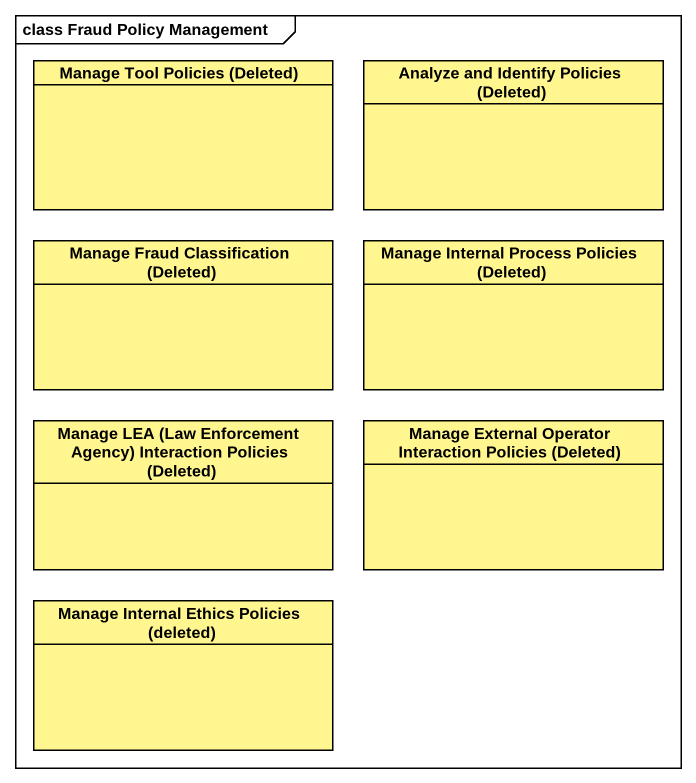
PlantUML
@startuml
mainframe class Fraud Policy Management
hide circle
hide empty members
class "Manage Tool Policies (Deleted)" as Manage_Tool_Policies_Deleted #FFF68F
class "Analyze and Identify Policies (Deleted)" as Analyze_and_Identify #FFF68F
class "Manage Fraud Classification (Deleted)" as Manage_Fraud_Classification #FFF68F
class "Manage Internal Process Policies (Deleted)" as Manage_Internal_Process #FFF68F
class "Manage LEA (Law Enforcement Agency) Interaction Policies (Deleted)" as Manage_LEA_Law_Enforcement #FFF68F
class "Manage External Operator Interaction Policies (Deleted)" as Manage_External_Operator #FFF68F
class "Manage Internal Ethics Policies (deleted)" as Manage_Internal_Ethics #FFF68F
@enduml
